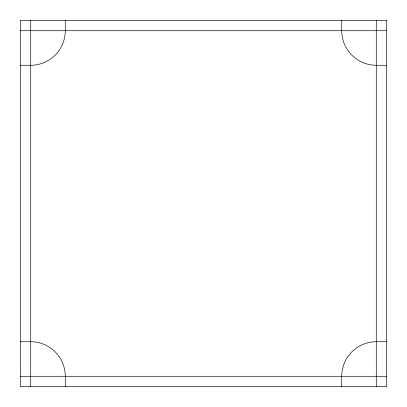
<?xml version="1.0" encoding="UTF-8"?>
<svg xmlns="http://www.w3.org/2000/svg" width="407" height="407" viewBox="0 0 407 407"><rect width="100%" height="100%" fill="white"/><g stroke="black" fill="none" stroke-linecap="round" stroke-linejoin="round"><path stroke-width="0.61" d="M20.35 30.718L386.65 30.718M20.35 65.273L30.718 65.273A34.554 34.554 0 0 0 65.273 30.718L65.273 20.35M386.65 65.273L376.282 65.273A34.554 34.554 0 0 1 341.727 30.718L341.727 20.35M20.35 341.727L30.718 341.727A34.554 34.554 0 0 1 65.273 376.282L65.273 386.65M386.65 341.727L376.282 341.727A34.554 34.554 0 0 0 341.727 376.282L341.727 386.65M20.35 376.282L386.65 376.282M376.282 20.35L376.282 386.65M30.718 20.35L30.718 386.65M386.65 20.35L20.35 20.35L20.35 386.65L386.65 386.65L386.65 20.35"/></g></svg>
